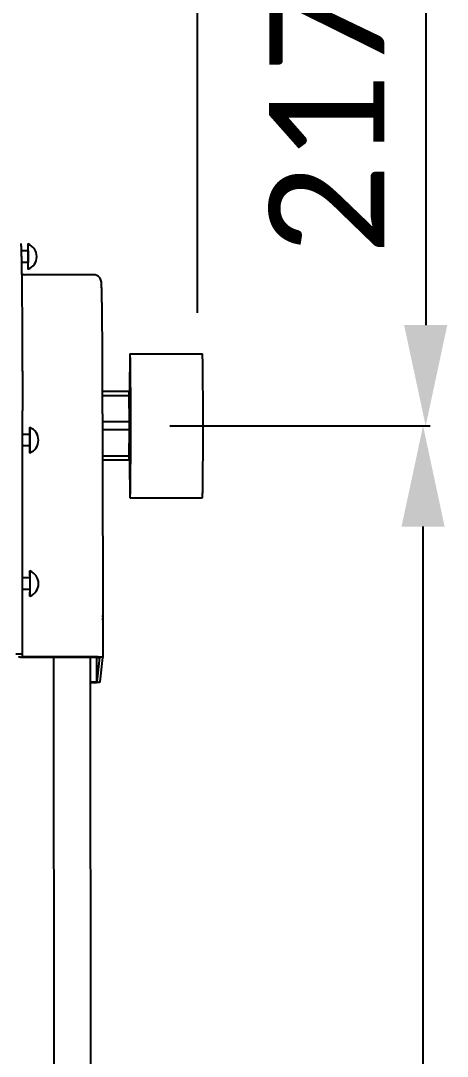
# Model space of a CAD drawing. Header units: millimetres. Extents: x 6781 to 13993, y -7973 to 4183.
# Drawn here: x 9140.1 to 9288.3, y -4946.6 to -4586.9 of the extents above; entities that cross this region are included whole.
import ezdxf

# ---------------------------------------------------------------- set-up
doc = ezdxf.new("R2010")
doc.units = ezdxf.units.MM
doc.header["$LTSCALE"] = 307.34
doc.header["$PDMODE"] = 3
doc.header["$PDSIZE"] = 8
doc.layers.get('0').update_dxf_attribs({"linetype": 'CONTINUOUS'})
doc.layers.get('Defpoints').update_dxf_attribs({"linetype": 'CONTINUOUS'})
doc.styles.get("Standard").update_dxf_attribs({"font": 'calibri.ttf'})
doc.dimstyles.new('DIMSTYLE_1', dxfattribs={"dimtxt": 40, "dimasz": 35, "dimexe": 1.5, "dimexo": 1, "dimgap": 1, "dimtad": 1, "dimdsep": 46, "dimtxsty": 'Standard', "dimblk": '_FILLED', "dimblk1": '_FILLED', "dimblk2": '_FILLED', "dimcen": 0.09, "dimazin": 2, "dimtp": 0.01, "dimtm": 0.01, "dimtfac": 1, "dimtofl": 0, "dimtmove": 0, "dimatfit": 3, "dimldrblk": '_FILLED', "dimfxl": 1, "dimtolj": 1, "dimarcsym": 0})

# ---------------------------------------------------------------- blocks, each defined once
blk = doc.blocks.new('_FILLED')
at = {"color": 0, "linetype": 'ByBlock'}
blk.add_solid([(0, 0), (-1, 0.214), (-1, -0.214)], dxfattribs=at)
blk = doc.blocks.new('*D1026')
at = {"color": 0, "linetype": 'Continuous', "lineweight": -2}
for p, q in [((9191.86, -4727.61), (9281.34, -4727.61)), ((9279.84, -5676.39), (9279.84, -4762.61)), ((9159.56, -5711.39), (9281.34, -5711.39))]:
    blk.add_line(p, q, dxfattribs=at)
at = {"layer": 'Defpoints', "color": 0}
for p in [(9190.86, -4727.61), (9279.84, -4727.61), (9158.56, -5711.39)]:
    blk.add_point(p, dxfattribs=at)
at = {"color": 0, "linetype": 'ByBlock', "lineweight": -2, "xscale": 35, "yscale": 35, "zscale": 35}
for p, rotation in [((9279.84, -4727.61), 90), ((9279.84, -5711.39), 270)]:
    blk.add_blockref('_FILLED', p, dxfattribs=dict(at, rotation=rotation))
at = {"color": 0, "insert": (9225.51, -5219.79), "char_height": 40, "attachment_point": 2, "rotation": 90, "line_spacing_factor": 0.9}
blk.add_mtext('\\A1;D', dxfattribs=at)
blk = doc.blocks.new('*D1028')
at = {"color": 0, "linetype": 'Continuous', "lineweight": -2}
for p, q in [((7456.82, -4743.03), (7456.82, -4450.82)), ((9166.46, -4452.32), (7491.82, -4452.32)), ((9201.46, -4688.32), (9201.46, -4450.82))]:
    blk.add_line(p, q, dxfattribs=at)
at = {"layer": 'Defpoints', "color": 0}
for p in [(7456.82, -4452.32), (9201.46, -4689.32), (7456.82, -4744.03)]:
    blk.add_point(p, dxfattribs=at)
at = {"color": 0, "linetype": 'ByBlock', "lineweight": -2, "xscale": 35, "yscale": 35, "zscale": 35, "rotation": 180}
blk.add_blockref('_FILLED', (7456.82, -4452.32), dxfattribs=at)
at = {"color": 0, "linetype": 'ByBlock', "lineweight": -2, "xscale": 35, "yscale": 35, "zscale": 35}
blk.add_blockref('_FILLED', (9201.46, -4452.32), dxfattribs=at)
at = {"color": 0, "insert": (8328.65, -4397.99), "char_height": 40, "attachment_point": 2, "line_spacing_factor": 0.9}
blk.add_mtext('\\A1;E', dxfattribs=at)
blk = doc.blocks.new('*D1030')
at = {"color": 0, "linetype": 'Continuous', "lineweight": -2}
for p, q in [((8887.66, -4509.61), (9282.25, -4509.61)), ((9280.75, -4544.61), (9280.75, -4692.61)), ((9192.36, -4727.61), (9282.25, -4727.61))]:
    blk.add_line(p, q, dxfattribs=at)
at = {"layer": 'Defpoints', "color": 0}
for p in [(8886.66, -4509.61), (9191.36, -4727.61), (9280.75, -4727.61)]:
    blk.add_point(p, dxfattribs=at)
at = {"color": 0, "linetype": 'ByBlock', "lineweight": -2, "xscale": 35, "yscale": 35, "zscale": 35}
for p, rotation in [((9280.75, -4509.61), 90), ((9280.75, -4727.61), 270)]:
    blk.add_blockref('_FILLED', p, dxfattribs=dict(at, rotation=rotation))
at = {"color": 0, "insert": (9226.42, -4620.88), "char_height": 40, "attachment_point": 2, "rotation": 90, "line_spacing_factor": 0.9}
blk.add_mtext('\\A1;\\A1;217', dxfattribs=at)

msp = doc.modelspace()

# ---------------------------------------------------------------- linework, layer by layer
at = {"color": 0, "linetype": 'Continuous'}
for p, q in [((9142.63237, -4666.8167), (9140.24099, -4666.8167)), ((9142.63237, -4670.8167), (9140.33674, -4670.8167)), ((9165.37784, -4675.10614), (9141.57888, -4675.10614)), ((9178.07729, -4702.60614), (9203.0762, -4702.60614)), ((9140.63746, -4707.37822), (9140.63824, -4707.65813)), ((9140.63841, -4707.3437), (9140.63868, -4707.43018)), ((9140.63868, -4707.43018), (9140.63909, -4707.5599)), ((9140.63888, -4707.88802), (9140.64023, -4708.37419)), ((9140.63909, -4707.5599), (9140.63922, -4707.60042)), ((9140.63922, -4707.60042), (9140.63928, -4707.62099)), ((9140.63928, -4707.62099), (9140.63998, -4707.8491)), ((9140.63998, -4707.8491), (9140.64007, -4707.87741)), ((9140.64007, -4707.87741), (9140.64021, -4707.92275)), ((9140.64021, -4707.92275), (9140.64071, -4708.08932)), ((9140.64071, -4708.08932), (9140.64145, -4708.33259)), ((9140.64092, -4708.62134), (9140.64112, -4708.69448)), ((9140.64145, -4708.33259), (9140.64217, -4708.57893)), ((9140.64217, -4708.57893), (9140.6423, -4708.62257)), ((9140.6423, -4708.62257), (9140.64239, -4708.65189)), ((9140.64239, -4708.65189), (9140.64353, -4709.04638)), ((9140.64222, -4709.0894), (9140.6424, -4709.15231)), ((9140.64352, -4709.55739), (9140.64396, -4709.71235)), ((9140.64353, -4709.04638), (9140.64371, -4709.1093)), ((9140.64371, -4709.1093), (9140.64485, -4709.51493)), ((9140.64485, -4709.51493), (9140.64512, -4709.61185)), ((9140.64512, -4709.61185), (9140.64528, -4709.67032)), ((9140.64528, -4709.67032), (9140.64633, -4710.05613)), ((9140.64553, -4710.27778), (9140.64571, -4710.34301)), ((9140.64633, -4710.05613), (9140.64682, -4710.23826)), ((9140.64682, -4710.23826), (9140.647, -4710.30388)), ((9140.647, -4710.30388), (9140.64795, -4710.66825)), ((9140.64746, -4710.96989), (9140.64766, -4711.0418)), ((9140.64795, -4710.66825), (9140.64864, -4710.93532)), ((9140.64864, -4710.93532), (9140.64882, -4711.00786)), ((9140.64882, -4711.00786), (9140.64968, -4711.34919)), ((9140.64957, -4711.72765), (9140.64978, -4711.80595)), ((9140.64968, -4711.34919), (9140.65054, -4711.70057)), ((9140.65054, -4711.70057), (9140.65073, -4711.77975)), ((9140.65073, -4711.77975), (9140.65148, -4712.09652)), ((9140.65148, -4712.09652), (9140.65249, -4712.53111)), ((9140.65185, -4712.54808), (9140.65208, -4712.63246)), ((9140.65249, -4712.53111), (9140.65269, -4712.61664)), ((9140.65269, -4712.61664), (9140.65334, -4712.90736)), ((9140.65334, -4712.90736), (9140.65447, -4713.42364)), ((9140.65447, -4713.42364), (9140.65455, -4713.51806)), ((9140.65467, -4713.51514), (9140.65507, -4713.70537)), ((9140.65507, -4713.70537), (9140.65517, -4713.7775)), ((9140.65522, -4713.77642), (9140.6564, -4714.35479)), ((9140.6564, -4714.35479), (9140.65615, -4714.45943)), ((9140.65659, -4714.44955), (9140.65704, -4714.67788)), ((9140.65704, -4714.67788), (9140.65828, -4715.33382)), ((9140.65744, -4715.35165), (9140.65758, -4715.4525)), ((9140.65828, -4715.33382), (9140.65846, -4715.434)), ((9140.65846, -4715.434), (9140.65883, -4715.63417)), ((9140.65883, -4715.63417), (9140.6601, -4716.36545)), ((9177.62613, -4715.70614), (9168.52869, -4715.70614)), ((9178.12512, -4716.20614), (9177.62613, -4715.70614)), ((9140.65893, -4716.38808), (9140.65933, -4716.6647)), ((9140.6601, -4716.36545), (9140.66027, -4716.47065)), ((9140.66027, -4716.47065), (9140.66056, -4716.64149)), ((9140.66048, -4717.46878), (9140.66084, -4717.71872)), ((9140.66056, -4716.64149), (9140.66183, -4717.44535)), ((9140.66183, -4717.44535), (9140.66199, -4717.55512)), ((9140.66199, -4717.55512), (9140.6622, -4717.69562)), ((9140.66209, -4718.58948), (9140.66241, -4718.81175)), ((9140.6622, -4717.69562), (9140.66343, -4718.56876)), ((9140.66343, -4718.56876), (9140.66359, -4718.68259)), ((9140.66359, -4718.68259), (9140.66373, -4718.7919)), ((9140.66373, -4718.7919), (9140.6649, -4719.73047)), ((9177.64904, -4717.12375), (9168.53143, -4717.12375)), ((9177.64904, -4717.12376), (9177.69787, -4726.18852)), ((9178.14547, -4717.4657), (9178.19331, -4726.34658)), ((9140.66376, -4719.74577), (9140.66404, -4719.93949)), ((9140.6649, -4719.73047), (9140.66503, -4719.84782)), ((9140.66503, -4719.84782), (9140.66512, -4719.92527)), ((9140.66512, -4719.92527), (9140.66619, -4720.92488)), ((9140.66546, -4720.93309), (9140.6657, -4721.09749)), ((9140.66619, -4720.92488), (9140.6663, -4721.04518)), ((9140.6663, -4721.04518), (9140.66635, -4721.09031)), ((9140.66635, -4721.09031), (9140.66728, -4722.14605)), ((9140.66728, -4722.14605), (9140.66738, -4722.26298)), ((9140.73431, -4806.95962), (9140.66738, -4722.26298)), ((9168.54078, -4723.40038), (9168.60772, -4808.09702)), ((9177.69787, -4726.18852), (9168.54298, -4726.18852)), ((9177.69787, -4729.02375), (9168.54522, -4729.02375)), ((9177.69787, -4729.02375), (9177.64904, -4738.08852)), ((9178.19331, -4728.8657), (9178.14547, -4737.74658)), ((9143.23517, -4730.59025), (9140.67396, -4730.59025)), ((9143.23517, -4734.59025), (9140.67712, -4734.59025)), ((9177.64904, -4738.08852), (9168.55239, -4738.08852)), ((9177.62613, -4739.50614), (9168.55351, -4739.50614)), ((9178.12512, -4739.00614), (9177.62613, -4739.50614)), ((9178.07729, -4752.60614), (9203.0762, -4752.60614)), ((9143.27454, -4780.4118), (9140.71333, -4780.4118)), ((9143.27454, -4784.4118), (9140.71649, -4784.4118)), ((9140.73431, -4806.95962), (9138.33442, -4806.95962)), ((9140.64786, -4807.74463), (9140.73431, -4806.95962)), ((9142.1227, -4807.97254), (9165.92166, -4807.97254)), ((9165.93282, -4807.87125), (9142.13385, -4807.87125)), ((9151.41012, -4807.97254), (9152.05625, -5625.53264)), ((9165.01983, -5625.53264), (9164.37371, -4807.97254)), ((9166.48177, -4816.50641), (9166.47503, -4807.98264)), ((9167.40765, -4808.09916), (9166.48177, -4816.50641)), ((9167.68172, -4816.50641), (9168.6076, -4808.09916)), ((9168.6076, -4808.09916), (9168.60772, -4808.09707)), ((9164.96789, -4816.63302), (9164.38055, -4816.63302)), ((9164.38063, -4816.73431), (9164.95674, -4816.73431))]:
    msp.add_line(p, q, dxfattribs=at)
for centre, radius, start, end in [((9140.90577, -4668.8167), 4.72667, 291.4272246, 68.5727754), ((9044.58475, -4910.83745), 235.01298, 55.3673908, 55.5143531), ((9223.80643, -4582.51158), 150.89421, 252.2076109, 252.405076), ((9141.50858, -4732.59025), 4.72667, 291.4272246, 68.5727754), ((9223.80634, -4872.7004), 150.8939, 107.5949236, 107.7923886), ((9044.58447, -4544.37443), 235.01347, 304.4856466, 304.6326089), ((9141.54795, -4782.4118), 4.72667, 291.4272246, 68.5727754), ((9163.93798, -4794.24963), 4.72667, 350.3475717, 9.7231758), ((9141.7176, -4788.70071), 19.26432, 266.7511663, 267.1945544), ((9166.33791, -4827.14308), 19.26432, 86.7511663, 87.1945544)]:
    msp.add_arc(centre, radius, start, end, dxfattribs=at)
for points, knots in [([(9140.07896, -4664.30618), (9140.09348, -4664.30626), (9140.10479, -4664.38105), (9140.12583, -4664.47629), (9140.14312, -4664.67944), (9140.174, -4665.07922), (9140.20722, -4665.78151), (9140.24613, -4666.83894), (9140.28397, -4668.19372), (9140.32147, -4669.83458), (9140.35787, -4671.75534), (9140.37994, -4673.12804), (9140.39091, -4673.8595)], [0, 0, 0, 0, 0.004552623, 0.016753357, 0.036859955, 0.064899707, 0.14467249, 0.255720559, 0.397535168, 0.569424997, 0.770573248, 1, 1, 1, 1]), ([(9142.63251, -4664.41674), (9142.63174, -4664.41644), (9142.63035, -4664.42142), (9142.62879, -4664.43185), (9142.62607, -4664.46428), (9142.62372, -4664.5133), (9142.62098, -4664.58524), (9142.61839, -4664.67618), (9142.6158, -4664.78715), (9142.61329, -4664.91709), (9142.60985, -4665.12676), (9142.60595, -4665.43121), (9142.60194, -4665.84322), (9142.59846, -4666.31157), (9142.59664, -4666.64171), (9142.59581, -4666.81474)], [0, 0, 0, 0, 0.001040831, 0.004128304, 0.016753873, 0.03797447, 0.067706565, 0.10581036, 0.152109405, 0.206383785, 0.268377366, 0.414312182, 0.587151169, 0.783621136, 1, 1, 1, 1]), ([(9142.67327, -4668.4453), (9142.67306, -4668.17811), (9142.6722, -4667.65714), (9142.66959, -4666.90446), (9142.66576, -4666.21728), (9142.66152, -4665.6965), (9142.6575, -4665.33005), (9142.65442, -4665.09858), (9142.65118, -4664.899), (9142.64778, -4664.73306), (9142.64475, -4664.6164), (9142.64209, -4664.54105), (9142.64038, -4664.49799), (9142.63828, -4664.46481), (9142.63718, -4664.43947), (9142.63432, -4664.42642), (9142.63431, -4664.41744), (9142.63251, -4664.41674)], [0, 0, 0, 0, 0.198930376, 0.387879125, 0.560396005, 0.710563774, 0.775625949, 0.833242077, 0.882920626, 0.924233513, 0.956827989, 0.969767163, 0.980429054, 0.988790441, 0.994838469, 0.998565499, 1, 1, 1, 1]), ([(9142.63237, -4666.81671), (9142.63314, -4666.81671), (9142.63326, -4666.82108), (9142.63447, -4666.82621), (9142.63501, -4666.83775), (9142.63642, -4666.86013), (9142.63772, -4666.89951), (9142.63935, -4666.9585), (9142.64087, -4667.03374), (9142.64236, -4667.12427), (9142.64376, -4667.22942), (9142.6456, -4667.39606), (9142.64753, -4667.63306), (9142.64928, -4667.94594), (9142.65047, -4668.28879), (9142.65086, -4668.52614), (9142.65096, -4668.64788)], [0, 0, 0, 0, 0.001268442, 0.004829027, 0.010725109, 0.01894723, 0.042300212, 0.074704108, 0.115873973, 0.165462711, 0.223038904, 0.288109309, 0.438421321, 0.611236104, 0.800596416, 1, 1, 1, 1]), ([(9142.65096, -4668.64788), (9142.65107, -4668.78556), (9142.65102, -4669.05743), (9142.65019, -4669.4543), (9142.64863, -4669.82397), (9142.64673, -4670.10773), (9142.64483, -4670.30943), (9142.64335, -4670.43781), (9142.64175, -4670.54882), (9142.64011, -4670.64142), (9142.63829, -4670.71421), (9142.6369, -4670.76292), (9142.63528, -4670.7906), (9142.63478, -4670.80494), (9142.63325, -4670.81122), (9142.63331, -4670.8167), (9142.63237, -4670.8167)], [0, 0, 0, 0, 0.190405983, 0.375994065, 0.548874122, 0.701659021, 0.768439238, 0.827836556, 0.879211479, 0.922021884, 0.95580468, 0.980204852, 0.988801742, 0.994968628, 0.99869076, 1, 1, 1, 1]), ([(9142.63252, -4673.21667), (9142.63469, -4673.21581), (9142.63431, -4673.20468), (9142.63785, -4673.18866), (9142.63887, -4673.15728), (9142.64129, -4673.11627), (9142.64314, -4673.06301), (9142.64611, -4672.96995), (9142.64942, -4672.82611), (9142.65312, -4672.62198), (9142.6566, -4672.37731), (9142.65986, -4672.09474), (9142.66283, -4671.77727), (9142.66549, -4671.42828), (9142.66867, -4670.91095), (9142.67158, -4670.21574), (9142.67341, -4669.34436), (9142.67351, -4668.74752), (9142.67327, -4668.4453)], [0, 0, 0, 0, 0.001470678, 0.005350432, 0.011662696, 0.020393848, 0.03152523, 0.045026979, 0.078992239, 0.12193066, 0.173387645, 0.232814838, 0.299579186, 0.372971232, 0.452210409, 0.624799074, 0.810013072, 1, 1, 1, 1]), ([(9142.59582, -4670.82084), (9142.59665, -4670.99374), (9142.59848, -4671.32361), (9142.60195, -4671.79157), (9142.60596, -4672.20322), (9142.60986, -4672.5074), (9142.6133, -4672.71686), (9142.61581, -4672.84667), (9142.6184, -4672.95754), (9142.62098, -4673.04837), (9142.62373, -4673.12024), (9142.62606, -4673.1692), (9142.62881, -4673.20159), (9142.63034, -4673.212), (9142.63175, -4673.21697), (9142.63252, -4673.21667)], [0, 0, 0, 0, 0.216407498, 0.412890247, 0.585733295, 0.731664291, 0.793655565, 0.84792361, 0.894218635, 0.93231533, 0.962042632, 0.983256362, 0.995876903, 0.998962223, 1, 1, 1, 1]), ([(9140.3862, -4674.51137), (9140.44811, -4674.59369), (9140.75504, -4674.92836), (9141.22914, -4675.10614), (9141.57888, -4675.10614)], [0, 0, 0, 0, 0.227506415, 1, 1, 1, 1]), ([(9140.39091, -4673.8595), (9140.42349, -4676.03294), (9140.55611, -4687.19394), (9140.61008, -4698.35569), (9140.63841, -4707.3437)], [0, 0, 0, 0, 0.19474455, 1, 1, 1, 1]), ([(9168.54078, -4723.40038), (9168.5383, -4720.26416), (9168.52809, -4714.15924), (9168.49666, -4705.36225), (9168.4506, -4697.38439), (9168.39955, -4691.38419), (9168.35097, -4687.20886), (9168.31402, -4684.61467), (9168.27526, -4682.4126), (9168.23452, -4680.61901), (9168.19356, -4679.23685), (9168.14548, -4678.1873), (9168.06613, -4677.12154), (9167.42728, -4675.69879), (9166.13134, -4675.10614), (9165.37784, -4675.10614)], [0, 0, 0, 0, 0.189083188, 0.368066984, 0.530374682, 0.670077298, 0.729832204, 0.78212258, 0.826498064, 0.862612968, 0.89029261, 0.909847218, 0.925991842, 0.954571383, 1, 1, 1, 1]), ([(9178.07729, -4702.60614), (9178.07182, -4702.60614), (9178.06722, -4702.63411), (9178.05934, -4702.66994), (9178.05255, -4702.74607), (9178.04073, -4702.89606), (9178.02788, -4703.15952), (9178.0129, -4703.55637), (9177.99829, -4704.06498), (9177.98381, -4704.68124), (9177.96971, -4705.40301), (9177.95044, -4706.56588), (9177.92855, -4708.25396), (9177.90591, -4710.53822), (9177.88624, -4713.1358), (9177.8758, -4714.96728), (9177.87107, -4715.92756)], [0, 0, 0, 0, 0.001231032, 0.004517942, 0.009932101, 0.017480143, 0.038962663, 0.068874198, 0.107085933, 0.153422383, 0.207670731, 0.269585634, 0.415237315, 0.587706193, 0.78382687, 1, 1, 1, 1]), ([(9178.07729, -4752.60614), (9178.08803, -4752.60614), (9178.0884, -4752.54468), (9178.10553, -4752.47359), (9178.112, -4752.3123), (9178.12466, -4752.10751), (9178.13486, -4751.83697), (9178.1509, -4751.36367), (9178.16901, -4750.62884), (9178.18925, -4749.58348), (9178.20843, -4748.32614), (9178.22653, -4746.86937), (9178.24993, -4744.5702), (9178.27403, -4741.31749), (9178.29481, -4737.05068), (9178.30764, -4732.42094), (9178.31198, -4727.60616), (9178.30764, -4722.79138), (9178.29481, -4718.16163), (9178.27403, -4713.89482), (9178.24993, -4710.64211), (9178.22653, -4708.34294), (9178.20843, -4706.88617), (9178.18925, -4705.62883), (9178.16901, -4704.58346), (9178.1509, -4703.84862), (9178.13486, -4703.37531), (9178.12466, -4703.10477), (9178.112, -4702.89998), (9178.10553, -4702.73869), (9178.0884, -4702.6676), (9178.08803, -4702.60614), (9178.07729, -4702.60614)], [0, 0, 0, 0, 0.00064461, 0.002464035, 0.005475614, 0.009676939, 0.015057626, 0.021604992, 0.038138311, 0.059117106, 0.084340522, 0.113567056, 0.14651391, 0.222269469, 0.308696192, 0.402474092, 0.499999605, 0.597525127, 0.691303099, 0.777729905, 0.853485399, 0.886432219, 0.915658801, 0.940882372, 0.961861312, 0.978394797, 0.984942221, 0.990322973, 0.99452434, 0.99753594, 0.999355383, 1, 1, 1, 1]), ([(9203.0762, -4702.60614), (9203.08694, -4702.60614), (9203.08731, -4702.6676), (9203.10444, -4702.73868), (9203.11091, -4702.89998), (9203.12358, -4703.10477), (9203.13378, -4703.3753), (9203.14981, -4703.84861), (9203.16793, -4704.58344), (9203.18816, -4705.6288), (9203.20735, -4706.88614), (9203.22545, -4708.3429), (9203.24884, -4710.64207), (9203.27294, -4713.89479), (9203.29373, -4718.1616), (9203.30656, -4722.79134), (9203.3109, -4727.60612), (9203.30656, -4732.4209), (9203.29373, -4737.05065), (9203.27294, -4741.31746), (9203.24884, -4744.57017), (9203.22545, -4746.86934), (9203.20735, -4748.3261), (9203.18816, -4749.58345), (9203.16793, -4750.62882), (9203.14981, -4751.36365), (9203.13378, -4751.83696), (9203.12358, -4752.1075), (9203.11091, -4752.31229), (9203.10444, -4752.47359), (9203.08731, -4752.54468), (9203.08694, -4752.60614), (9203.0762, -4752.60614)], [0, 0, 0, 0, 0.00064461, 0.002464035, 0.005475614, 0.009676939, 0.015057626, 0.021604992, 0.038138311, 0.059117106, 0.084340522, 0.113567056, 0.14651391, 0.222269469, 0.308696192, 0.402474092, 0.499999605, 0.597525127, 0.691303099, 0.777729905, 0.853485399, 0.886432219, 0.915658801, 0.940882372, 0.961861312, 0.978394797, 0.984942221, 0.990322973, 0.99452434, 0.99753594, 0.999355383, 1, 1, 1, 1]), ([(9177.62613, -4715.70614), (9177.62828, -4715.80731), (9177.63751, -4716.27982), (9177.64432, -4716.75238), (9177.64904, -4717.12375)], [0, 0, 0, 0, 0.214124691, 1, 1, 1, 1]), ([(9178.12512, -4716.20614), (9178.12701, -4716.29719), (9178.1351, -4716.71702), (9178.14122, -4717.13689), (9178.14547, -4717.4657)], [0, 0, 0, 0, 0.216889337, 1, 1, 1, 1]), ([(9143.23532, -4728.19029), (9143.23454, -4728.18998), (9143.23315, -4728.19497), (9143.23159, -4728.2054), (9143.22887, -4728.23782), (9143.22652, -4728.28684), (9143.22378, -4728.35879), (9143.22119, -4728.44972), (9143.2186, -4728.5607), (9143.21609, -4728.69064), (9143.21265, -4728.9003), (9143.20875, -4729.20476), (9143.20474, -4729.61677), (9143.20127, -4730.08512), (9143.19944, -4730.41526), (9143.19861, -4730.58829)], [0, 0, 0, 0, 0.001040831, 0.004128304, 0.016753873, 0.03797447, 0.067706565, 0.10581036, 0.152109405, 0.206383785, 0.268377366, 0.414312182, 0.587151169, 0.783621136, 1, 1, 1, 1]), ([(9143.27607, -4732.21884), (9143.27586, -4731.95166), (9143.275, -4731.43068), (9143.27239, -4730.678), (9143.26857, -4729.99082), (9143.26433, -4729.47005), (9143.2603, -4729.1036), (9143.25722, -4728.87213), (9143.25398, -4728.67254), (9143.25059, -4728.50661), (9143.24755, -4728.38995), (9143.24489, -4728.3146), (9143.24318, -4728.27153), (9143.24108, -4728.23836), (9143.23998, -4728.21301), (9143.23712, -4728.19996), (9143.23711, -4728.19098), (9143.23532, -4728.19029)], [0, 0, 0, 0, 0.198930376, 0.387879125, 0.560396005, 0.710563774, 0.775625949, 0.833242077, 0.882920626, 0.924233513, 0.956827989, 0.969767163, 0.980429054, 0.988790441, 0.994838469, 0.998565499, 1, 1, 1, 1]), ([(9143.23517, -4730.59026), (9143.23594, -4730.59026), (9143.23606, -4730.59463), (9143.23727, -4730.59976), (9143.23781, -4730.61129), (9143.23922, -4730.63367), (9143.24052, -4730.67305), (9143.24216, -4730.73205), (9143.24367, -4730.80729), (9143.24516, -4730.89782), (9143.24656, -4731.00297), (9143.2484, -4731.1696), (9143.25033, -4731.4066), (9143.25208, -4731.71948), (9143.25327, -4732.06234), (9143.25366, -4732.29969), (9143.25376, -4732.42143)], [0, 0, 0, 0, 0.001268442, 0.004829027, 0.010725109, 0.01894723, 0.042300212, 0.074704108, 0.115873973, 0.165462711, 0.223038904, 0.288109309, 0.438421321, 0.611236104, 0.800596416, 1, 1, 1, 1]), ([(9143.25376, -4732.42143), (9143.25387, -4732.55911), (9143.25382, -4732.83098), (9143.25299, -4733.22785), (9143.25143, -4733.59752), (9143.24953, -4733.88128), (9143.24763, -4734.08298), (9143.24615, -4734.21136), (9143.24455, -4734.32237), (9143.24291, -4734.41497), (9143.24109, -4734.48776), (9143.2397, -4734.53647), (9143.23808, -4734.56415), (9143.23758, -4734.57849), (9143.23605, -4734.58476), (9143.23611, -4734.59024), (9143.23517, -4734.59024)], [0, 0, 0, 0, 0.190405983, 0.375994065, 0.548874122, 0.701659021, 0.768439238, 0.827836556, 0.879211479, 0.922021884, 0.95580468, 0.980204852, 0.988801742, 0.994968628, 0.99869076, 1, 1, 1, 1]), ([(9143.23532, -4736.99021), (9143.23749, -4736.98935), (9143.23711, -4736.97823), (9143.24065, -4736.96221), (9143.24168, -4736.93082), (9143.24409, -4736.88982), (9143.24595, -4736.83656), (9143.24891, -4736.74349), (9143.25222, -4736.59965), (9143.25592, -4736.39553), (9143.2594, -4736.15085), (9143.26266, -4735.86828), (9143.26563, -4735.55081), (9143.26829, -4735.20182), (9143.27147, -4734.6845), (9143.27438, -4733.98929), (9143.27621, -4733.11791), (9143.27631, -4732.52106), (9143.27607, -4732.21884)], [0, 0, 0, 0, 0.001470678, 0.005350432, 0.011662696, 0.020393848, 0.03152523, 0.045026979, 0.078992239, 0.12193066, 0.173387645, 0.232814838, 0.299579186, 0.372971232, 0.452210409, 0.624799074, 0.810013072, 1, 1, 1, 1]), ([(9143.19862, -4734.59439), (9143.19945, -4734.76728), (9143.20128, -4735.09716), (9143.20475, -4735.56512), (9143.20876, -4735.97676), (9143.21266, -4736.28094), (9143.2161, -4736.49041), (9143.21861, -4736.62022), (9143.2212, -4736.73108), (9143.22378, -4736.82192), (9143.22653, -4736.89379), (9143.22887, -4736.94275), (9143.23161, -4736.97513), (9143.23314, -4736.98554), (9143.23455, -4736.99052), (9143.23532, -4736.99021)], [0, 0, 0, 0, 0.216407498, 0.412890247, 0.585733295, 0.731664291, 0.793655565, 0.84792361, 0.894218635, 0.93231533, 0.962042632, 0.983256362, 0.995876903, 0.998962223, 1, 1, 1, 1]), ([(9177.64904, -4738.08852), (9177.64733, -4738.22326), (9177.64097, -4738.69582), (9177.6333, -4739.16836), (9177.62613, -4739.50614)], [0, 0, 0, 0, 0.28511885, 1, 1, 1, 1]), ([(9177.87107, -4739.2844), (9177.8758, -4740.2447), (9177.88623, -4742.07621), (9177.90591, -4744.67384), (9177.92855, -4746.95816), (9177.95044, -4748.64628), (9177.96971, -4749.80917), (9177.9838, -4750.53096), (9177.99829, -4751.14725), (9178.0129, -4751.65588), (9178.02788, -4752.05274), (9178.04073, -4752.31621), (9178.05255, -4752.4662), (9178.05934, -4752.54234), (9178.06722, -4752.57816), (9178.07182, -4752.60614), (9178.07729, -4752.60614)], [0, 0, 0, 0, 0.216172261, 0.412292072, 0.584760399, 0.730412212, 0.792327525, 0.846576164, 0.892913099, 0.931125125, 0.961036989, 0.982519709, 0.990067806, 0.995482015, 0.998768959, 1, 1, 1, 1]), ([(9178.14547, -4737.74658), (9178.14394, -4737.86518), (9178.13821, -4738.28505), (9178.13137, -4738.7049), (9178.12512, -4739.00614)], [0, 0, 0, 0, 0.28246523, 1, 1, 1, 1]), ([(9143.27469, -4778.01184), (9143.27391, -4778.01154), (9143.27252, -4778.01652), (9143.27097, -4778.02695), (9143.26824, -4778.05938), (9143.2659, -4778.1084), (9143.26315, -4778.18034), (9143.26057, -4778.27128), (9143.25797, -4778.38225), (9143.25546, -4778.51219), (9143.25202, -4778.72186), (9143.24813, -4779.02631), (9143.24411, -4779.43832), (9143.24064, -4779.90667), (9143.23881, -4780.23681), (9143.23799, -4780.40984)], [0, 0, 0, 0, 0.001040831, 0.004128304, 0.016753873, 0.03797447, 0.067706565, 0.10581036, 0.152109405, 0.206383785, 0.268377366, 0.414312182, 0.587151169, 0.783621136, 1, 1, 1, 1]), ([(9143.27454, -4780.41181), (9143.27532, -4780.41181), (9143.27543, -4780.41618), (9143.27665, -4780.42131), (9143.27719, -4780.43285), (9143.27859, -4780.45523), (9143.27989, -4780.49461), (9143.28153, -4780.5536), (9143.28304, -4780.62884), (9143.28453, -4780.71937), (9143.28594, -4780.82452), (9143.28777, -4780.99116), (9143.28971, -4781.22816), (9143.29145, -4781.54104), (9143.29265, -4781.88389), (9143.29304, -4782.12124), (9143.29313, -4782.24298)], [0, 0, 0, 0, 0.001268442, 0.004829027, 0.010725109, 0.01894723, 0.042300212, 0.074704108, 0.115873973, 0.165462711, 0.223038904, 0.288109309, 0.438421321, 0.611236104, 0.800596416, 1, 1, 1, 1]), ([(9143.31544, -4782.0404), (9143.31523, -4781.77321), (9143.31438, -4781.25224), (9143.31177, -4780.49956), (9143.30794, -4779.81238), (9143.3037, -4779.2916), (9143.29968, -4778.92515), (9143.2966, -4778.69368), (9143.29336, -4778.4941), (9143.28996, -4778.32816), (9143.28693, -4778.2115), (9143.28426, -4778.13615), (9143.28256, -4778.09309), (9143.28046, -4778.05992), (9143.27936, -4778.03457), (9143.27649, -4778.02152), (9143.27649, -4778.01254), (9143.27469, -4778.01184)], [0, 0, 0, 0, 0.198930376, 0.387879125, 0.560396005, 0.710563774, 0.775625949, 0.833242077, 0.882920626, 0.924233513, 0.956827989, 0.969767163, 0.980429054, 0.988790441, 0.994838469, 0.998565499, 1, 1, 1, 1]), ([(9143.29313, -4782.24298), (9143.29324, -4782.38066), (9143.29319, -4782.65253), (9143.29236, -4783.0494), (9143.29081, -4783.41907), (9143.2889, -4783.70283), (9143.28701, -4783.90453), (9143.28553, -4784.03291), (9143.28392, -4784.14393), (9143.28228, -4784.23652), (9143.28046, -4784.30931), (9143.27908, -4784.35802), (9143.27745, -4784.38571), (9143.27696, -4784.40004), (9143.27542, -4784.40632), (9143.27549, -4784.4118), (9143.27454, -4784.4118)], [0, 0, 0, 0, 0.190405983, 0.375994065, 0.548874122, 0.701659021, 0.768439238, 0.827836556, 0.879211479, 0.922021884, 0.95580468, 0.980204852, 0.988801742, 0.994968628, 0.99869076, 1, 1, 1, 1]), ([(9143.27469, -4786.81177), (9143.27687, -4786.81091), (9143.27649, -4786.79978), (9143.28003, -4786.78376), (9143.28105, -4786.75238), (9143.28347, -4786.71137), (9143.28532, -4786.65811), (9143.28828, -4786.56505), (9143.2916, -4786.42121), (9143.2953, -4786.21708), (9143.29878, -4785.97241), (9143.30203, -4785.68984), (9143.305, -4785.37237), (9143.30767, -4785.02338), (9143.31085, -4784.50605), (9143.31376, -4783.81084), (9143.31558, -4782.93946), (9143.31568, -4782.34262), (9143.31544, -4782.0404)], [0, 0, 0, 0, 0.001470678, 0.005350432, 0.011662696, 0.020393848, 0.03152523, 0.045026979, 0.078992239, 0.12193066, 0.173387645, 0.232814838, 0.299579186, 0.372971232, 0.452210409, 0.624799074, 0.810013072, 1, 1, 1, 1]), ([(9143.238, -4784.41594), (9143.23882, -4784.58884), (9143.24065, -4784.91871), (9143.24412, -4785.38667), (9143.24814, -4785.79832), (9143.25203, -4786.1025), (9143.25547, -4786.31196), (9143.25798, -4786.44178), (9143.26058, -4786.55264), (9143.26316, -4786.64347), (9143.26591, -4786.71534), (9143.26824, -4786.7643), (9143.27098, -4786.79669), (9143.27252, -4786.8071), (9143.27392, -4786.81207), (9143.27469, -4786.81177)], [0, 0, 0, 0, 0.216407498, 0.412890247, 0.585733295, 0.731664291, 0.793655565, 0.84792361, 0.894218635, 0.93231533, 0.962042632, 0.983256362, 0.995876903, 0.998962223, 1, 1, 1, 1]), ([(9139.4478, -4807.74672), (9139.44779, -4807.77884), (9139.59307, -4807.82163), (9139.79265, -4807.86267), (9140.17812, -4807.90499), (9140.46169, -4807.92473), (9140.62584, -4807.93406)], [0, 0, 0, 0, 0.079980733, 0.278264002, 0.590583839, 1, 1, 1, 1]), ([(9142.13385, -4807.87125), (9141.94282, -4807.87125), (9141.60059, -4807.86358), (9141.10487, -4807.84765), (9140.86886, -4807.79982), (9140.64351, -4807.78412), (9140.64786, -4807.74463)], [0, 0, 0, 0, 0.382121566, 0.704995812, 0.920544862, 1, 1, 1, 1]), ([(9140.77471, -4807.94194), (9140.87984, -4807.9471), (9141.32894, -4807.96566), (9141.77848, -4807.97254), (9142.1227, -4807.97254)], [0, 0, 0, 0, 0.234177882, 1, 1, 1, 1]), ([(9165.92166, -4807.97254), (9166.11269, -4807.97254), (9166.45492, -4807.9802), (9166.95065, -4807.99613), (9167.18666, -4808.04397), (9167.412, -4808.05967), (9167.40765, -4808.09916)], [0, 0, 0, 0, 0.382121566, 0.704995812, 0.920544862, 1, 1, 1, 1]), ([(9167.2808, -4807.90185), (9167.17567, -4807.89669), (9166.72657, -4807.87813), (9166.27703, -4807.87125), (9165.93282, -4807.87125)], [0, 0, 0, 0, 0.234177882, 1, 1, 1, 1]), ([(9168.60771, -4808.09707), (9168.60773, -4808.06495), (9168.46244, -4808.02215), (9168.26287, -4807.98111), (9167.87739, -4807.93879), (9167.59382, -4807.91905), (9167.42967, -4807.90972)], [0, 0, 0, 0, 0.079980733, 0.278264002, 0.590583839, 1, 1, 1, 1]), ([(9166.48177, -4816.50641), (9166.47706, -4816.54915), (9166.25871, -4816.55672), (9166.00072, -4816.61153), (9165.50679, -4816.62443), (9165.15963, -4816.63302), (9164.96789, -4816.63302)], [0, 0, 0, 0, 0.084487203, 0.302108278, 0.623235321, 1, 1, 1, 1]), ([(9166.31138, -4816.70371), (9166.49909, -4816.6946), (9166.82579, -4816.67362), (9167.27085, -4816.63282), (9167.50652, -4816.58262), (9167.67753, -4816.54441), (9167.68172, -4816.50641)], [0, 0, 0, 0, 0.403920459, 0.716560672, 0.917819811, 1, 1, 1, 1]), ([(9164.95674, -4816.73431), (9165.0743, -4816.73431), (9165.52598, -4816.73177), (9165.97765, -4816.71992), (9166.31138, -4816.70371)], [0, 0, 0, 0, 0.260275599, 1, 1, 1, 1])]:
    msp.add_open_spline(points, degree=3, knots=knots, dxfattribs=at)
for points in [[(9177.69787, -4726.18852), (9177.69835, -4726.66106), (9177.69859, -4727.1336), (9177.69859, -4727.60614)], [(9178.19331, -4726.34658), (9178.19371, -4726.76643), (9178.1939, -4727.18628), (9178.1939, -4727.60614)], [(9177.69859, -4727.60614), (9177.69859, -4728.07868), (9177.69835, -4728.55122), (9177.69787, -4729.02375)], [(9178.1939, -4727.60614), (9178.1939, -4728.02599), (9178.19371, -4728.44585), (9178.19331, -4728.8657)]]:
    msp.add_open_spline(points, degree=3, dxfattribs=at)

# ---------------------------------------------------------------- dimensions: what is measured, and where the dimension line sits
for base, p1, p2, angle, text, picture, middle in [((7456.81696, -4452.3225), (9201.46265, -4689.32042), (7456.81696, -4744.02823), 180, 'E', '*D1028', (8328.6534, -4452.3225)), ((9279.8414, -4727.60614), (9158.55704, -5711.39485), (9190.86302, -4727.60614), 90, 'D', '*D1026', (9279.8414, -5219.79229))]:
    dim = msp.add_linear_dim(base=base, p1=p1, p2=p2, angle=angle, text=text, dimstyle='DIMSTYLE_1', dxfattribs=at)
    dim.commit()
    dim.dimension.update_dxf_attribs({"geometry": picture, "text_midpoint": middle, "dimtype": 160})
dim = msp.add_linear_dim(base=(9280.7503, -4727.60614), p1=(8886.66431, -4509.6059), p2=(9191.363, -4727.60614), angle=270, text='\\A1;217', dimstyle='DIMSTYLE_1', override={"dimtxsty": 'Standard'}, dxfattribs=at)
dim.commit()
dim.dimension.update_dxf_attribs({"geometry": '*D1030', "text_midpoint": (9280.7503, -4620.88477), "dimtype": 160})

doc.saveas('drawing.dxf')
